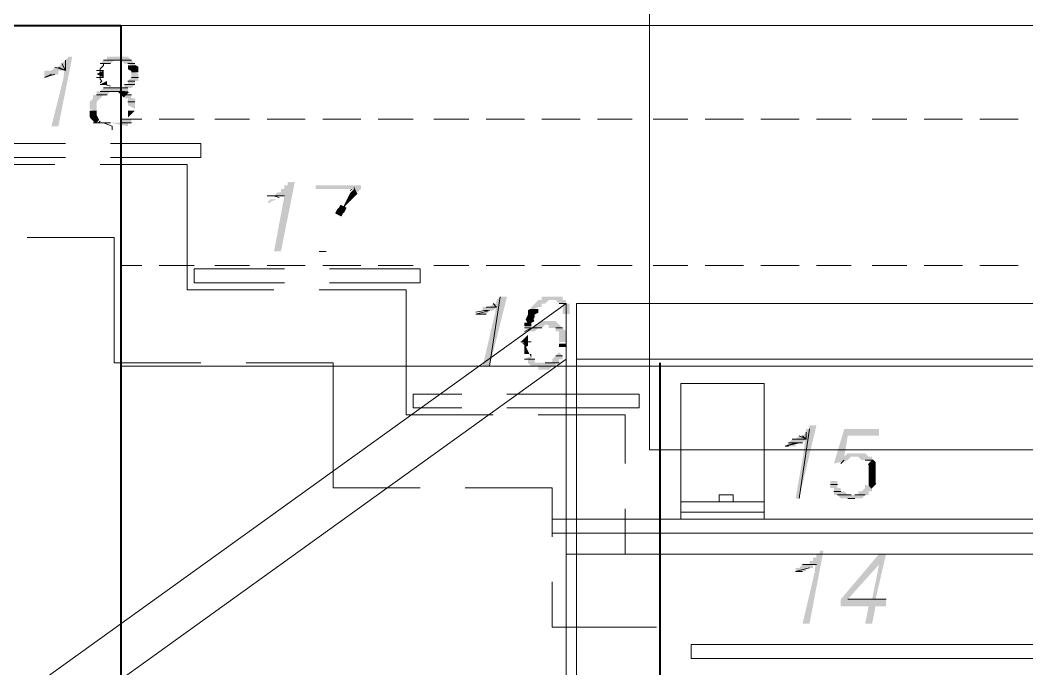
# Model space of a CAD drawing. Header units: millimetres. Extents: x 182 to 575, y -105 to 95.
# Drawn here: x 277.794 to 279.173, y 82.659 to 83.547 of the extents above; entities that cross this region are included whole.
import ezdxf

# ---------------------------------------------------------------- set-up
doc = ezdxf.new("R2010")
doc.units = ezdxf.units.MM
doc.header["$MEASUREMENT"] = 0
doc.layers.add('PDF_Geometry', color=7, linetype='Continuous')
doc.layers.add('PDF_Solid Fills', color=7, linetype='Continuous')

msp = doc.modelspace()

# ---------------------------------------------------------------- hatches: boundary and pattern name
at = {"layer": 'PDF_Solid Fills', "transparency": 33554559}
for points in [[(277.8537964509969, 83.46728233066997), (277.8373470531138, 83.40148188321996), (277.8468704658122, 83.40148188321996), (277.865917317664, 83.49671934353742), (277.8611539843307, 83.49671934353742), (277.8468704658122, 83.48243582501891), (277.8421071324788, 83.48243582501891), (277.8373470531138, 83.47767249168558), (277.827820386447, 83.47767249168558), (277.827820386447, 83.46814907898718), (277.8325837197804, 83.46814907898718), (277.8325837197804, 83.46934011572824), (277.8468704658122, 83.47291241232048), (277.8468704658122, 83.47767249168558), (277.8548900925153, 83.47767249168558)], [(277.951631338828, 83.48719593083902), (277.9468680054947, 83.49195923771734), (277.9421079261297, 83.49671934353742), (277.9135376615794, 83.49671934353742), (277.9135376615794, 83.49195923771734), (277.908774328246, 83.49195923771734), (277.9040109949127, 83.48719593083902), (277.9182977409445, 83.48719593083902), (277.9218706428668, 83.49076881291796), (277.9278211800979, 83.49195923771734), (277.9337747117436, 83.49076821255198), (277.9373445927963, 83.48719593083902), (277.9421079261297, 83.48719593083902), (277.951631338828, 83.48243582501891)], [(277.8897274763942, 83.42529206840516), (277.8992509155476, 83.42052873507183), (277.8992509155476, 83.43481548110356), (277.9040109949127, 83.43957881443689), (277.908774328246, 83.44433889380198), (277.9135376615794, 83.44433889380198), (277.9182977409445, 83.44910222713528), (277.9421079261297, 83.44910222713528), (277.9421079261297, 83.45386233295542), (277.9468680054947, 83.45386233295542), (277.951631338828, 83.45862566628875), (277.951631338828, 83.46338574565382), (277.9563946721614, 83.46338574565382), (277.9563946721614, 83.47291241232048), (277.9468680054947, 83.47767249168558), (277.9468680054947, 83.46814907898718), (277.9421079261297, 83.46338574565382), (277.9421079261297, 83.45862566628875), (277.9373445927963, 83.45862566628875), (277.9373445927963, 83.45386233295542), (277.908774328246, 83.45386233295542), (277.9040109949127, 83.44910222713528), (277.8992509155476, 83.44910222713528), (277.8992509155476, 83.44433889380198), (277.8944875822143, 83.44433889380198), (277.8944875822143, 83.43957881443689), (277.8897274763942, 83.43481548110356)], [(277.8992509155476, 83.47291241232048), (277.908774328246, 83.46814907898718), (277.908774328246, 83.47767249168558)], [(277.9135376615794, 83.45862566628875), (277.9135376615794, 83.46338574565382), (277.9040109949127, 83.45862566628875)], [(277.9421079261297, 83.43005214777025), (277.951631338828, 83.42529206840516), (277.951631338828, 83.43957881443689), (277.9468680054947, 83.43957881443689), (277.9468680054947, 83.44433889380198), (277.9373445927963, 83.44433889380198), (277.9373445927963, 83.43957881443689), (277.9421079261297, 83.43957881443689)], [(277.9182977409445, 83.40624521655332), (277.9421079261297, 83.40148188321996), (277.9421079261297, 83.40624521655332), (277.9468680054947, 83.40624521655332), (277.9468680054947, 83.4110053223734), (277.9325844869761, 83.4110053223734), (277.9325844869761, 83.40624521655332)], [(278.2516304393571, 83.31576786205594), (278.2563937726904, 83.31100452872263), (278.2611538520556, 83.31576786205594), (278.2611538520556, 83.32053119538926), (278.1992499896216, 83.32053119538926), (278.1992499896216, 83.31576786205594)], [(278.4463676318164, 83.15862656575965), (278.4421085610502, 83.15862656575965), (278.4373452277169, 83.15386323242632), (278.4278218150185, 83.15386323242632), (278.4278218150185, 83.14909989909299), (278.4421085610502, 83.14909989909299), (278.445748240813, 83.15274204668205), (278.4450547659196, 83.14615369422359), (278.4278218150185, 83.0729092906274), (278.4373452277169, 83.0729092906274), (278.461155412902, 83.16814997845808), (278.4516319737486, 83.16814997845808), (278.4468686668704, 83.16338664512472)], [(278.4992490901508, 83.15862656575965), (278.4944890107857, 83.15386323242632), (278.4944890107857, 83.14909989909299), (278.5040124234841, 83.15386323242632), (278.5087757568174, 83.15386323242632), (278.5087757568174, 83.15862656575965), (278.5135358361826, 83.15862656575965), (278.5182991695158, 83.16338664512472), (278.5278225822142, 83.16338664512472), (278.5325826880344, 83.15862656575965), (278.5373460213677, 83.15862656575965), (278.5373460213677, 83.14433981972789), (278.5468694340661, 83.14433981972789), (278.5468694340661, 83.15862656575965), (278.5421061007327, 83.15862656575965), (278.5421061007327, 83.16338664512472), (278.5373460213677, 83.16338664512472), (278.5373460213677, 83.16814997845808), (278.5087757568174, 83.16814997845808), (278.5087757568174, 83.16338664512472), (278.5040124234841, 83.16338664512472)], [(278.4325851483519, 83.14433981972789), (278.4373452277169, 83.14909989909299), (278.4182984023201, 83.14433981972789)], [(278.5182991695158, 83.129100793378), (278.5182991695158, 83.12529296787605), (278.5278225822142, 83.12529296787605), (278.5278225822142, 83.12052963454272), (278.5325826880344, 83.12052963454272), (278.5325826880344, 83.10624288851096), (278.5421061007327, 83.10624288851096), (278.5421061007327, 83.12052963454272), (278.5373460213677, 83.12529296787605), (278.5325826880344, 83.13005307369616), (278.5278225822142, 83.13481638057448), (278.5087757568174, 83.13481638057448), (278.5040124234841, 83.13005307369616), (278.4992490901508, 83.13005307369616), (278.4992490901508, 83.12529296787605), (278.4944890107857, 83.12529296787605), (278.4849655716323, 83.12052963454272), (278.4992490901508, 83.12052963454272), (278.5040124234841, 83.12529296787605), (278.5087757568174, 83.12529296787605), (278.5135358361826, 83.13005307369616)], [(278.4897256774523, 83.10148280914592), (278.4802022382989, 83.10624288851096), (278.4849655716323, 83.10148280914592), (278.4849655716323, 83.09671947581256)], [(278.5040124234841, 83.0681492112623), (278.5182991695158, 83.0681492112623), (278.523059275336, 83.0729092906274), (278.5278225822142, 83.0729092906274), (278.5278225822142, 83.07767262396072), (278.5325826880344, 83.07767262396072), (278.5325826880344, 83.08243595729402), (278.5373460213677, 83.08243595729402), (278.5373460213677, 83.08719603665912), (278.5325826880344, 83.09195936999245), (278.5278225822142, 83.08719603665912), (278.523059275336, 83.08243595729402), (278.523059275336, 83.07767262396072), (278.4992490901508, 83.07767262396072), (278.4992490901508, 83.08243595729402), (278.4944890107857, 83.08243595729402), (278.4944890107857, 83.08719603665912), (278.4849655716323, 83.08243595729402), (278.4897256774523, 83.08243595729402), (278.4897256774523, 83.07767262396072), (278.4944890107857, 83.0729092906274), (278.5040124234841, 83.0729092906274)], [(278.8747615065437, 82.98719526946334), (278.8706786933254, 82.98719526946334), (278.8701497758508, 82.98190591105819), (278.8659186139603, 82.97767185676494), (278.8611552806269, 82.97767185676494), (278.8563919472937, 82.97291175094483), (278.8516318679286, 82.97291175094483), (278.8468685345952, 82.9681484176115), (278.8421084287751, 82.9633883382464), (278.8563919472937, 82.9633883382464), (278.8563919472937, 82.96695799281662), (278.8611552806269, 82.9681484176115), (278.8659186139603, 82.9681484176115), (278.8690915763966, 82.97132354907026), (278.8673829903898, 82.95423709571898), (278.8563919472937, 82.89195783560092), (278.8611552806269, 82.89195783560092), (278.8849654393571, 82.9919586027967), (278.8754420266587, 82.9919586027967)], [(278.9278224499391, 82.94433825888137), (278.9325825557593, 82.94910159221467), (278.9421059684576, 82.94910159221467), (278.946869301791, 82.94433825888137), (278.9516326351243, 82.94433825888137), (278.9659161536428, 82.93957815306123), (278.9611560478228, 82.94433825888137), (278.9611560478228, 82.94910159221467), (278.9563927144894, 82.94910159221467), (278.9516326351243, 82.95386167157977), (278.9278224499391, 82.95386167157977), (278.9230591430609, 82.94910159221467), (278.9278224499391, 82.97767185676494), (278.9706794869762, 82.97767185676494), (278.9706794869762, 82.98719526946334), (278.9230591430609, 82.98719526946334), (278.9087756245424, 82.93957815306123)], [(278.9087756245424, 82.89672114247924), (278.9135357039074, 82.89672114247924), (278.9182990372407, 82.89195783560092), (278.946869301791, 82.89195783560092), (278.9516326351243, 82.89672114247924), (278.9563927144894, 82.89672114247924), (278.9563927144894, 82.90148124829932), (278.9611560478228, 82.90148124829932), (278.9611560478228, 82.90624458163265), (278.9516326351243, 82.91100466099775), (278.9516326351243, 82.90624458163265), (278.946869301791, 82.90148124829932), (278.9421059684576, 82.90148124829932), (278.9421059684576, 82.89672114247924), (278.9278224499391, 82.89672114247924), (278.9230591430609, 82.90148124829932), (278.9182990372407, 82.90148124829932), (278.9182990372407, 82.90624458163265), (278.9135357039074, 82.90624458163265), (278.9135357039074, 82.91576799433108), (278.904012291209, 82.91576799433108), (278.904012291209, 82.90624458163265), (278.9087756245424, 82.90624458163265)], [(278.8754420266587, 82.72052976681786), (278.8944888785106, 82.82053053401361), (278.8897255451772, 82.82053053401361), (278.8890451825769, 82.8157672271353), (278.8849654393571, 82.8157672271353), (278.8844894454356, 82.81100712131521), (278.8802021324789, 82.81100712131521), (278.8802021324789, 82.80624378798186), (278.8754420266587, 82.80624378798186), (278.8754420266587, 82.80148370861679), (278.8659186139603, 82.80148370861679), (278.8611552806269, 82.79672037528346), (278.8563919472937, 82.79672037528346), (278.8563919472937, 82.79195704195013), (278.8706786933254, 82.79195704195013), (278.8706786933254, 82.79552933854237), (278.8754420266587, 82.79672037528346), (278.8802021324789, 82.79672037528346), (278.8802021324789, 82.80148370861679), (278.8835371374979, 82.80148370861679), (278.8824813884824, 82.79092584893439), (278.8659186139603, 82.72052976681786)]]:
    msp.add_hatch(color=256, dxfattribs=at).paths.add_polyline_path(points)
h = msp.add_hatch(color=256, dxfattribs=at)
h.paths.add_polyline_path([(278.1325828203095, 83.2967210102041), (278.1373461536429, 83.2967210102041), (278.1373461536429, 83.29830807353349), (278.1468695663413, 83.3014811160242), (278.1373461536429, 83.3014811160242)])
h.paths.add_polyline_path([(278.1606803209646, 83.32053119538926), (278.1563929790397, 83.32053119538926), (278.1563929790397, 83.31576786205594), (278.1516328996746, 83.31576786205594), (278.1516328996746, 83.31100452872263), (278.1468695663413, 83.31100452872263), (278.142106233008, 83.30624444935754), (278.1563929790397, 83.30624444935754), (278.142106233008, 83.23005384089194), (278.1516328996746, 83.23005384089194), (278.1706797250714, 83.32529127475436), (278.161156312373, 83.32529127475436)])
h = msp.add_hatch(color=256, dxfattribs=at)
h.paths.add_polyline_path([(278.9706794869762, 82.80148370861679), (278.9611560478228, 82.75386336470146), (278.9278224499391, 82.75386336470146)])
h.paths.add_polyline_path([(278.9802028996746, 82.8157672271353), (278.9706794869762, 82.8157672271353), (278.9182990372407, 82.75386336470146), (278.9182990372407, 82.74433995200306), (278.9563927144894, 82.74433995200306), (278.9516326351243, 82.72052976681786), (278.9611560478228, 82.72052976681786), (278.9659161536428, 82.74433995200306), (278.9802028996746, 82.74433995200306), (278.9802028996746, 82.75386336470146), (278.9659161536428, 82.75386336470146)], flags=0)

# ---------------------------------------------------------------- linework, layer by layer
at = {"layer": 'PDF_Geometry', "lineweight": 0}
for points in [[(278.6563936404154, 83.9395762218443), (280.0040111271878, 83.9395762218443), (280.0040111271878, 82.9586250049131), (278.6563936404154, 82.9586250049131)], [(278.7516310742778, 82.89672114247924), (278.7706779261296, 82.89672114247924), (278.7706779261296, 82.88719772978081), (278.7516310742778, 82.88719772978081)]]:
    msp.add_lwpolyline(points, close=True, dxfattribs=at)
at = {"layer": 'PDF_Geometry', "lineweight": 40}
for points in [[(277.6802025028492, 66.65862460808769), (277.6802025028492, 83.53957635411945), (277.9325844869761, 83.53957635411945), (277.9325844869761, 66.65862460808769)], [(278.6706803864471, 83.07767262396072), (278.6706803864471, 80.29672037528346)]]:
    msp.add_lwpolyline(points, dxfattribs=at)
at = {"layer": 'PDF_Geometry', "lineweight": 20}
for points in [[(280.2611564446481, 83.53957635411945), (277.9325844869761, 83.53957635411945)], [(280.2611564446481, 83.0729092906274), (277.9325844869761, 83.0729092906274)]]:
    msp.add_lwpolyline(points, dxfattribs=at)
at = {"layer": 'PDF_Geometry', "lineweight": 13}
for points in [[(277.8421071324788, 83.34910145993956), (277.7230595134312, 83.34910145993956), (277.7230595134312, 83.50148267687075)], [(277.8516305716323, 83.48719593083902), (277.8563938785105, 83.47767249168558), (277.8516305716323, 83.48719593083902)], [(277.8563938785105, 83.49195923771734), (277.8563938785105, 83.47767249168558), (277.8563938785105, 83.49195923771734)], [(277.9040109949127, 83.48719593083902), (277.9182977409445, 83.48719593083902), (277.9040109949127, 83.48719593083902)], [(277.9182977409445, 83.48719593083902), (277.9040109949127, 83.48719593083902), (277.9182977409445, 83.48719593083902)], [(277.908774328246, 83.48719593083902), (277.908774328246, 83.48481587792898), (277.9063926615793, 83.48243582501891), (277.9040126218969, 83.48005415835223), (277.9040126218969, 83.47529245200303)], [(277.908774328246, 83.49195923771734), (277.9468680054947, 83.49195923771734), (277.908774328246, 83.49195923771734)], [(277.9468680054947, 83.49195923771734), (277.908774328246, 83.49195923771734), (277.9468680054947, 83.49195923771734)], [(277.9278211800979, 83.49195923771734), (277.9468680054947, 83.49195923771734), (277.9278211800979, 83.49195923771734)], [(277.9421079261297, 83.48719593083902), (277.951631338828, 83.48719593083902), (277.9421079261297, 83.48719593083902)], [(277.908774328246, 83.47767249168558), (277.8992509155476, 83.47767249168558), (277.908774328246, 83.47767249168558)], [(277.8992509155476, 83.46814907898718), (277.908774328246, 83.46814907898718), (277.8992509155476, 83.46814907898718)], [(277.908774328246, 83.46814907898718), (277.8992509155476, 83.46814907898718), (277.908774328246, 83.46814907898718)], [(277.9040126218969, 83.47053074565383), (277.9040126218969, 83.4657674123205), (277.9063926615793, 83.46338574565382), (277.9040109949127, 83.4610057059713)], [(277.9421079261297, 83.46338574565382), (277.951631338828, 83.46338574565382), (277.9421079261297, 83.46338574565382)], [(277.9468680054947, 83.46814907898718), (277.9563946721614, 83.46814907898718), (277.9468680054947, 83.46814907898718)], [(277.9040109949127, 83.45862566628875), (277.9135376615794, 83.45862566628875), (277.9040109949127, 83.45862566628875)], [(277.9135376615794, 83.45862566628875), (277.9040109949127, 83.45862566628875), (277.9135376615794, 83.45862566628875)], [(277.9040109949127, 83.44910222713528), (277.9373445927963, 83.44910222713528), (277.9040109949127, 83.44910222713528)], [(277.908774328246, 83.45386233295542), (277.9421079261297, 83.45386233295542), (277.908774328246, 83.45386233295542)], [(277.908774328246, 83.45386233295542), (277.9278211800979, 83.45386233295542), (277.908774328246, 83.45386233295542)], [(277.9278211800979, 83.45386233295542), (277.908774328246, 83.45386233295542), (277.9278211800979, 83.45386233295542)], [(277.9182977409445, 83.45624399962207), (277.9111543679286, 83.45862566628875), (277.9135376615794, 83.45862566628875)], [(277.951631338828, 83.45862566628875), (277.9373445927963, 83.45862566628875), (277.951631338828, 83.45862566628875)], [(277.9135376615794, 83.44433889380198), (277.8992509155476, 83.44433889380198), (277.9135376615794, 83.44433889380198)], [(277.9373445927963, 83.44433889380198), (277.9468680054947, 83.44433889380198), (277.9373445927963, 83.44433889380198)], [(277.951631338828, 83.43481548110356), (277.9421079261297, 83.43481548110356), (277.951631338828, 83.43481548110356)], [(277.9421079261297, 83.43481548110356), (277.951631338828, 83.43481548110356), (277.9421079261297, 83.43481548110356)], [(277.908774328246, 83.40624521655332), (277.8944875822143, 83.40624521655332), (277.908774328246, 83.40624521655332)], [(277.8944875822143, 83.40624521655332), (277.908774328246, 83.40624521655332), (277.8944875822143, 83.40624521655332)], [(277.9182977409445, 83.40624521655332), (277.8992509155476, 83.40624521655332), (277.9182977409445, 83.40624521655332)], [(277.9111559949127, 83.40624521655332), (277.9016309552301, 83.40624521655332), (277.9040109949127, 83.40862526946336)], [(277.908774328246, 83.40624521655332), (277.9206794208386, 83.40148188321996), (277.9206777938545, 83.40148188321996), (277.9206794076111, 83.39672180385489), (277.9206794208386, 83.39672180385489), (277.9206794076111, 83.39672180385489)], [(277.9611547515264, 83.4110053223734), (277.9325844869761, 83.4110053223734)], [(277.9325844869761, 83.40624521655332), (277.9468680054947, 83.40624521655332), (277.9325844869761, 83.40624521655332)], [(278.032585280627, 83.4110053223734), (277.9849649367115, 83.4110053223734)], [(278.1087726351243, 83.4110053223734), (278.0611555451773, 83.4110053223734)], [(278.1849632435899, 83.4110053223734), (278.1325828203095, 83.4110053223734)], [(278.2611538520556, 83.4110053223734), (278.2087734287751, 83.4110053223734)], [(278.332584354701, 83.4110053223734), (278.2849640372407, 83.4110053223734)], [(278.4087749631666, 83.4110053223734), (278.3611546192513, 83.4110053223734)], [(278.4849655716323, 83.4110053223734), (278.4325851483519, 83.4110053223734)], [(278.5611561800979, 83.4110053223734), (278.5087757568174, 83.4110053223734)], [(278.6325834552302, 83.4110053223734), (278.5849631113148, 83.4110053223734)], [(278.7087740636958, 83.4110053223734), (278.6611537197804, 83.4110053223734)], [(278.7849646721614, 83.4110053223734), (278.7325842488809, 83.4110053223734)], [(278.8611552806269, 83.4110053223734), (278.8087748308915, 83.4110053223734)], [(278.9325825557593, 83.4110053223734), (278.8849654393571, 83.4110053223734)], [(279.0087731642249, 83.4110053223734), (278.9611560478228, 83.4110053223734)], [(279.0849637726904, 83.4110053223734), (279.032583322955, 83.4110053223734)], [(279.1611543811561, 83.4110053223734), (279.1087739314207, 83.4110053223734)], [(277.8563938785105, 83.35862487263796), (277.7325829525847, 83.35862487263796), (277.7325829525847, 83.3776717244898), (277.8563938785105, 83.3776717244898)], [(277.9182977409445, 83.3776717244898), (278.0421086933254, 83.3776717244898), (278.0421086933254, 83.35862487263796), (277.9182977409445, 83.35862487263796)], [(278.142106233008, 83.17767339115647), (278.0230586139604, 83.17767339115647), (278.0230586139604, 83.34910145993956), (277.9040109949127, 83.34910145993956)], [(278.1516328996746, 83.30624444935754), (278.1325828203095, 83.30624444935754), (278.1516328996746, 83.30624444935754)], [(278.149251233008, 83.30386278269086), (278.1421078599921, 83.30624444935754), (278.1373461536429, 83.30624444935754)], [(278.142106233008, 83.30624444935754), (278.1563929790397, 83.30624444935754), (278.142106233008, 83.30624444935754)], [(278.1563929790397, 83.30624444935754), (278.142106233008, 83.30624444935754), (278.1563929790397, 83.30624444935754)], [(277.8040134552301, 83.24910069274378), (277.9230610742778, 83.24910069274378), (277.9230610742778, 83.07767262396072), (278.0421086933254, 83.07767262396072)], [(278.2135367356534, 83.23005384089194), (278.204013322955, 83.23005384089194), (278.2135367356534, 83.23005384089194)], [(277.9611547515264, 83.21100698904007), (277.9325844869761, 83.21100698904007)], [(278.032585280627, 83.21100698904007), (277.9849649367115, 83.21100698904007)], [(278.1087726351243, 83.21100698904007), (278.0611555451773, 83.21100698904007)], [(278.1849632435899, 83.21100698904007), (278.1325828203095, 83.21100698904007)], [(278.2611538520556, 83.21100698904007), (278.2087734287751, 83.21100698904007)], [(278.332584354701, 83.21100698904007), (278.2849640372407, 83.21100698904007)], [(278.4087749631666, 83.21100698904007), (278.3611546192513, 83.21100698904007)], [(278.4849655716323, 83.21100698904007), (278.4325851483519, 83.21100698904007)], [(278.5611561800979, 83.21100698904007), (278.5087757568174, 83.21100698904007)], [(278.6325834552302, 83.21100698904007), (278.5849631113148, 83.21100698904007)], [(278.7087740636958, 83.21100698904007), (278.6611537197804, 83.21100698904007)], [(278.7849646721614, 83.21100698904007), (278.7325842488809, 83.21100698904007)], [(278.8611552806269, 83.21100698904007), (278.8087748308915, 83.21100698904007)], [(278.9325825557593, 83.21100698904007), (278.8849654393571, 83.21100698904007)], [(279.0087731642249, 83.21100698904007), (278.9611560478228, 83.21100698904007)], [(279.0849637726904, 83.21100698904007), (279.032583322955, 83.21100698904007)], [(279.1611543811561, 83.21100698904007), (279.1087739314207, 83.21100698904007)], [(278.1563929790397, 83.18719683030992), (278.032585280627, 83.18719683030992), (278.032585280627, 83.20624365570674), (278.1563929790397, 83.20624365570674)], [(278.2182968414735, 83.20624365570674), (278.3421077938544, 83.20624365570674), (278.3421077938544, 83.18719683030992), (278.2182968414735, 83.18719683030992)], [(278.4421085610502, 83.00624534882843), (278.3230609420027, 83.00624534882843), (278.3230609420027, 83.17767339115647), (278.204013322955, 83.17767339115647)], [(278.4516319737486, 83.16814997845808), (278.4373452277169, 83.0729092906274), (278.4516319737486, 83.16814997845808)], [(278.5325826880344, 83.15862656575965), (278.5421061007327, 83.15862656575965), (278.5325826880344, 83.15862656575965)], [(278.5563928467645, 83.15862656575965), (278.5563928467645, 83.08243595729402)], [(278.4349651880344, 83.14909989909299), (278.4302034816851, 83.14909989909299), (278.4182984023201, 83.14671985941044)], [(278.4849655716323, 83.13005307369616), (278.4944890107857, 83.13005307369616), (278.4849655716323, 83.13005307369616)], [(278.4944890107857, 83.12529296787605), (278.4849655716323, 83.12052963454272), (278.4944890107857, 83.12529296787605)], [(278.4944890107857, 83.12529296787605), (278.4849655716323, 83.12529296787605), (278.4944890107857, 83.12529296787605)], [(278.4944890107857, 83.12529296787605), (278.5040124234841, 83.12529296787605), (278.4944890107857, 83.12529296787605)], [(278.5040124234841, 83.12529296787605), (278.4944890107857, 83.12529296787605), (278.5040124234841, 83.12529296787605)], [(278.5373460213677, 83.12529296787605), (278.5278225822142, 83.12529296787605), (278.5373460213677, 83.12529296787605)], [(278.4944890107857, 83.10624288851096), (278.4802022382989, 83.10624288851096), (278.4944890107857, 83.10624288851096)], [(278.4802022382989, 83.10624288851096), (278.4944890107857, 83.10624288851096), (278.4802022382989, 83.10624288851096)], [(278.4897256774523, 83.10148280914592), (278.4849655716323, 83.10148280914592), (278.4897256774523, 83.10148280914592)], [(278.5278225822142, 83.08719603665912), (278.5373460213677, 83.08719603665912), (278.5278225822142, 83.08719603665912)], [(278.1040125557592, 83.07767262396072), (278.2230601748068, 83.07767262396072), (278.2230601748068, 82.90624458163265), (278.3421077938544, 82.90624458163265)], [(278.4992490901508, 83.08243595729402), (278.4849655716323, 83.08243595729402), (278.4992490901508, 83.08243595729402)], [(278.5182991695158, 83.07767262396072), (278.5325826880344, 83.07767262396072), (278.5182991695158, 83.07767262396072)], [(278.3992515504683, 83.01576876152686), (278.332584354701, 83.01576876152686), (278.332584354701, 83.0348156133787), (278.3992515504683, 83.0348156133787)], [(278.461155412902, 83.0348156133787), (278.523059275336, 83.0348156133787), (278.6421068943836, 83.0348156133787), (278.6421068943836, 83.01576876152686), (278.523059275336, 83.01576876152686), (278.461155412902, 83.01576876152686)], [(278.6230600425317, 82.93957815306123), (278.6230600425317, 83.00624534882843), (278.5040124234841, 83.00624534882843)], [(278.8611552806269, 82.9681484176115), (278.8421084287751, 82.9633883382464), (278.8611552806269, 82.9681484176115)], [(278.8468685345952, 82.9681484176115), (278.8659186139603, 82.9681484176115), (278.8468685345952, 82.9681484176115)], [(278.8706786933254, 82.97291175094483), (278.8516318679286, 82.97291175094483), (278.8706786933254, 82.97291175094483)], [(278.8516318679286, 82.97291175094483), (278.8706786933254, 82.97291175094483), (278.8516318679286, 82.97291175094483)], [(278.9182990372407, 82.93957815306123), (278.9182990372407, 82.93957815306123), (278.9230591430609, 82.94433825888137)], [(278.9611560478228, 82.94433825888137), (278.9516326351243, 82.94433825888137), (278.9611560478228, 82.94433825888137)], [(278.9516326351243, 82.94433825888137), (278.9611560478228, 82.94433825888137), (278.9516326351243, 82.94433825888137)], [(278.9135357039074, 82.91100466099775), (278.904012291209, 82.91100466099775), (278.9135357039074, 82.91100466099775)], [(278.4040116562884, 82.90624458163265), (278.523059275336, 82.90624458163265), (278.523059275336, 82.83957738586548)], [(278.9182990372407, 82.90148124829932), (278.9087756245424, 82.90148124829932), (278.9182990372407, 82.90148124829932)], [(278.9087756245424, 82.90148124829932), (278.9182990372407, 82.90148124829932), (278.9087756245424, 82.90148124829932)], [(278.9278224499391, 82.89195783560092), (278.9373458890925, 82.89195783560092), (278.9278224499391, 82.89195783560092)], [(278.9373458890925, 82.89195783560092), (278.9278224499391, 82.89195783560092), (278.9373458890925, 82.89195783560092)], [(278.6230600425317, 82.8157672271353), (278.6230600425317, 82.87767431708241)], [(278.8659186139603, 82.80148370861679), (278.8802021324789, 82.80148370861679), (278.8659186139603, 82.80148370861679)], [(278.523059275336, 82.77767352343162), (278.523059275336, 82.71576643348453), (278.6659170531137, 82.71576643348453)], [(278.9802028996746, 82.75386336470146), (278.9278224499391, 82.75386336470146), (278.9802028996746, 82.75386336470146)]]:
    msp.add_lwpolyline(points, dxfattribs=at)
for points, const_width in [([(277.9468696324788, 83.48481587792898), (277.9468696324788, 83.48243582501891), (277.951631338828, 83.48005415835223), (277.951631338828, 83.47529245200303)], 0.009526666666660943), ([(277.8944891959708, 83.42291040173848), (277.8944891959708, 83.42052873507183), (277.8944891959708, 83.41576862925172), (277.8968692356535, 83.4110053223734), (277.8944875822143, 83.40862526946336)], 0.009523439153437067), ([(278.4992507171349, 83.15148156575967), (278.4992507171349, 83.14909989909299), (278.4944873838016, 83.14671985941044), (278.4944873838016, 83.14195815306127), (278.4921073441191, 83.13719643348452), (278.4944890107857, 83.13243472713529)], 0.00952341269841519), ([(278.9587743943836, 82.9419582059713), (278.9611544340661, 82.93957815306123), (278.9611544340661, 82.93481484618292), (278.9611544340661, 82.93005474036283), (278.9611544340661, 82.92529140702948), (278.9611544340661, 82.9205313276644), (278.9611544340661, 82.91576799433108), (278.9611544340661, 82.91100466099775), (278.9635361007328, 82.9086246213152)], 0.009523439153437067)]:
    msp.add_lwpolyline(points, dxfattribs=dict(at, const_width=const_width))
for points in [[(277.8373470531138, 83.47291241232048), (277.827820386447, 83.46814907898718), (277.8373470531138, 83.47291241232048)], [(277.8421071324788, 83.47291241232048), (277.827820386447, 83.46814907898718), (277.8421071324788, 83.47291241232048)], [(277.8421071324788, 83.48243582501891), (277.8563938785105, 83.47767249168558), (277.8421071324788, 83.48243582501891)], [(277.8468704658122, 83.48243582501891), (277.8563938785105, 83.47767249168558), (277.8468704658122, 83.48243582501891)], [(277.3563932435899, 82.23005254459565), (277.3563932435899, 82.30624315306122), (278.5421061007327, 83.15862656575965), (278.5421061007327, 83.08243595729402), (277.3563932435899, 82.23005254459565), (277.3563932435899, 81.35386220068028), (278.5421061007327, 82.20624561337868), (278.5421061007327, 83.08243595729402)], [(278.4421085610502, 83.15862656575965), (278.4468686668704, 83.15386323242632), (278.4421085610502, 83.15862656575965)], [(280.1182986404153, 83.15862656575965), (280.1182986404153, 83.08243595729402), (278.5563928467645, 83.08243595729402), (278.5563928467645, 82.12052833824643), (280.1182986404153, 82.12052833824643), (280.1182986404153, 83.08243595729402), (278.5563928467645, 83.08243595729402), (278.5563928467645, 83.15862656575965)], [(278.4373452277169, 83.14909989909299), (278.4182984023201, 83.14433981972789), (278.4373452277169, 83.14909989909299)], [(278.4230584816851, 83.14433981972789), (278.4182984023201, 83.14433981972789), (278.4230584816851, 83.14433981972789)], [(278.4278218150185, 83.14433981972789), (278.4182984023201, 83.14433981972789), (278.4278218150185, 83.14433981972789)], [(278.4325851483519, 83.14433981972789), (278.4182984023201, 83.14433981972789), (278.4325851483519, 83.14433981972789)], [(278.4325851483519, 83.15386323242632), (278.4468686668704, 83.15386323242632), (278.4325851483519, 83.15386323242632)], [(278.4373452277169, 83.15386323242632), (278.4468686668704, 83.15386323242632), (278.4373452277169, 83.15386323242632)], [(278.5087757568174, 83.12529296787605), (278.4944890107857, 83.12529296787605), (278.5087757568174, 83.12529296787605)], [(278.5135358361826, 83.07767262396072), (278.5278225822142, 83.07767262396072), (278.5135358361826, 83.07767262396072)], [(278.8754420266587, 82.98719526946334), (278.8611552806269, 82.89195783560092), (278.8754420266587, 82.98719526946334)], [(278.8611552806269, 82.97767185676494), (278.8706786933254, 82.97291175094483), (278.8611552806269, 82.97767185676494)], [(278.8659186139603, 82.97767185676494), (278.8706786933254, 82.97291175094483), (278.8659186139603, 82.97767185676494)], [(278.8706786933254, 82.9824351900983), (278.8706786933254, 82.97291175094483), (278.8706786933254, 82.9824351900983)], [(278.8563919472937, 82.9681484176115), (278.8421084287751, 82.9633883382464), (278.8563919472937, 82.9681484176115)], [(278.8468685345952, 82.9633883382464), (278.8421084287751, 82.9633883382464), (278.8468685345952, 82.9633883382464)], [(278.8563919472937, 82.97291175094483), (278.8706786933254, 82.97291175094483), (278.8563919472937, 82.97291175094483)], [(278.9325825557593, 82.89672114247924), (278.9135357039074, 82.89672114247924), (278.9325825557593, 82.89672114247924)], [(278.9278224499391, 82.89672114247924), (278.9135357039074, 82.89672114247924), (278.9278224499391, 82.89672114247924)], [(278.9373458890925, 82.89672114247924), (278.9516326351243, 82.89672114247924), (278.9373458890925, 82.89672114247924)], [(278.8706786933254, 82.80148370861679), (278.8849654393571, 82.80148370861679), (278.8706786933254, 82.80148370861679)], [(278.8754420266587, 82.79672037528346), (278.8563919472937, 82.79195704195013), (278.8754420266587, 82.79672037528346)], [(278.8611552806269, 82.79195704195013), (278.8563919472937, 82.79195704195013), (278.8611552806269, 82.79195704195013)], [(278.8659186139603, 82.79195704195013), (278.8563919472937, 82.79195704195013), (278.8659186139603, 82.79195704195013)]]:
    msp.add_lwpolyline(points, close=True, dxfattribs=at)
for points in [[(277.9397262462354, 83.44433889380198, 0.01010228305357607, 0.01010228305357607, 0), (277.9349645531138, 83.44910222713528, 0, 0, 0), (277.9230610742778, 83.44910222713528, 0, 0, 0)], [(277.9468696324788, 83.42767210808768, 0, 0, 0), (277.9468696324788, 83.42291040173848, 0.00952341269841519, 0.00952341269841519, 0), (277.9468696324788, 83.41814868216176, 0, 0, 0), (277.9444879658121, 83.41576862925172, 0, 0, 0), (277.9421062991455, 83.4110053223734, 0, 0, 0)], [(278.249250386447, 83.31576786205594, 0.00673178710324998, 0.00673178710324998, 0), (278.2516320531137, 83.31100452872263, 0.00952341269841519, 0.00952341269841519, 0), (278.2468687197804, 83.30624444935754, 0, 0, 0), (278.2444886800978, 83.3014811160242, 0.009523439153437067, 0.009523439153437067, 0), (278.2421086271878, 83.29910106311414, 0.009523439153437067, 0.009523439153437067, 0), (278.2397269605212, 83.2967210102041, 0, 0, 0), (278.2373452938544, 83.29195770332578, 0.00952341269841519, 0.00952341269841519, 0), (278.2349636271878, 83.2871975975057, 0.00952341269841519, 0.00952341269841519, 0), (278.2325835875053, 83.28481593083902, 0.00952341269841519, 0.00952341269841519, 0), (278.2302035478227, 83.28005422448982, 0, 0, 0), (278.227821881156, 83.27529251814062, 0, 0, 0), (278.2254402144894, 83.27291085147394, 0, 0, 0), (278.2230585478228, 83.26814751814061, 0, 0, 0), (278.2230585478228, 83.26338743877551, 0, 0, 0), (278.2182984552302, 83.26338743877551, 0, 0, 0), (278.2182984552302, 83.25862410544218, 0, 0, 0), (278.2182984552302, 83.2538639996221, 0, 0, 0), (278.2135351351243, 83.25148234618291, 0, 0, 0), (278.2135351351243, 83.24672063983374, 0, 0, 0), (278.2135351351243, 83.24195892025699, 0, 0, 0), (278.2087750293043, 83.23957725359034, 0, 0, 0), (278.2087750293043, 83.23481717422527, 0, 0, 0), (278.2087750293043, 83.23005384089194, 0, 0, 0)], [(278.489727291209, 83.13243472713529, 0.009523439153437067, 0.009523439153437067, 0), (278.489727291209, 83.12767302078612, 0, 0, 0), (278.489727291209, 83.12291130120937, 0, 0, 0)], [(278.4921073308915, 83.12052963454272, 0, 0, 0), (278.4921073308915, 83.12052963454272, 0, 0, 0), (278.489727291209, 83.11814959486017, 0, 0, 0), (278.489727291209, 83.11338788851097, 0, 0, 0), (278.489727291209, 83.10862455517764, 0.0100999728036468, 0.0100999728036468, 0), (278.4849639578757, 83.10386284882844, 0, 0, 0)], [(278.4873456245423, 83.09910114247921, 0, 0, 0), (278.489727291209, 83.09433942290252, 0.009523439153437067, 0.009523439153437067, 0), (278.489727291209, 83.0895777033258, 0, 0, 0), (278.489727291209, 83.0848159969766, 0, 0, 0)], [(278.5373443943836, 83.10624288851096, 0, 0, 0), (278.5373443943836, 83.10386284882844, 0.00952341269841519, 0.00952341269841519, 0), (278.5373443943836, 83.09910114247921, 0, 0, 0), (278.5373443943836, 83.09433942290252, 0, 0, 0), (278.5397260610503, 83.0895777033258, 0, 0, 0)]]:
    msp.add_lwpolyline(points, format="xyseb", dxfattribs=at)
at = {"layer": 'PDF_Geometry', "lineweight": 0}
for points in [[(278.6563936404154, 83.0681492112623), (278.6563936404154, 83.05862577210885)], [(278.8135349367116, 82.86338757105068), (278.8135349367116, 83.04910235941045), (278.6992506509973, 83.04910235941045), (278.6992506509973, 82.86338757105068)], [(278.8135349367116, 82.88719772978081), (278.6992506509973, 82.88719772978081)], [(278.8135349367116, 82.87291098374908), (278.6992506509973, 82.87291098374908)], [(278.5421061007327, 82.84434071919881), (278.5421061007327, 82.01100738586547)], [(279.7421089578757, 82.64433915835224), (279.7421089578757, 82.71576643348453), (280.1421088256005, 82.78719696258503), (280.1421088256005, 82.8157672271353), (278.5421061007327, 82.8157672271353)]]:
    msp.add_lwpolyline(points, dxfattribs=at)
at = {"layer": 'PDF_Geometry', "lineweight": 20}
for points in [[(280.1659157568175, 82.84434071919881), (278.523059275336, 82.84434071919881), (278.523059275336, 82.86338757105068), (280.1659157568175, 82.86338757105068)], [(279.7421089578757, 82.6919595022676), (280.1659157568175, 82.6919595022676), (280.1659157568175, 82.6729094229025), (279.7421089578757, 82.6729094229025), (278.713537397029, 82.6729094229025), (278.713537397029, 82.6919595022676)]]:
    msp.add_lwpolyline(points, close=True, dxfattribs=at)
at = {"layer": 'PDF_Solid Fills', "transparency": 33554559}
for points in [[(277.9230610742778, 83.39672180385489), (277.9230610742778, 83.39672180385489), (277.9182977409445, 83.39672180385489)], [(277.9230610742778, 83.39672180385489), (277.9182977409445, 83.39672180385489), (277.9182977409445, 83.39672180385489)]]:
    msp.add_solid(points, dxfattribs=at)

doc.saveas('drawing.dxf')
